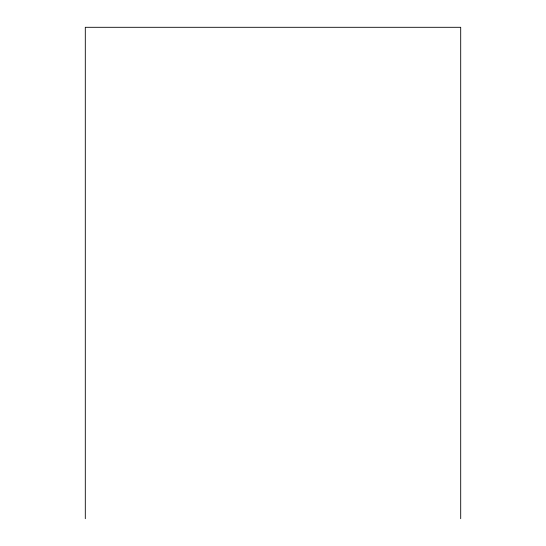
<?xml version="1.0" encoding="UTF-8"?>
<svg xmlns="http://www.w3.org/2000/svg" width="546" height="546" viewBox="0 0 546 546"><rect width="100%" height="100%" fill="white"/><g stroke="black" fill="none" stroke-linecap="round" stroke-linejoin="round"><path stroke-width="0.82" d="M460.701 518.7L460.701 27.3L85.299 27.3L85.299 518.7"/></g></svg>
